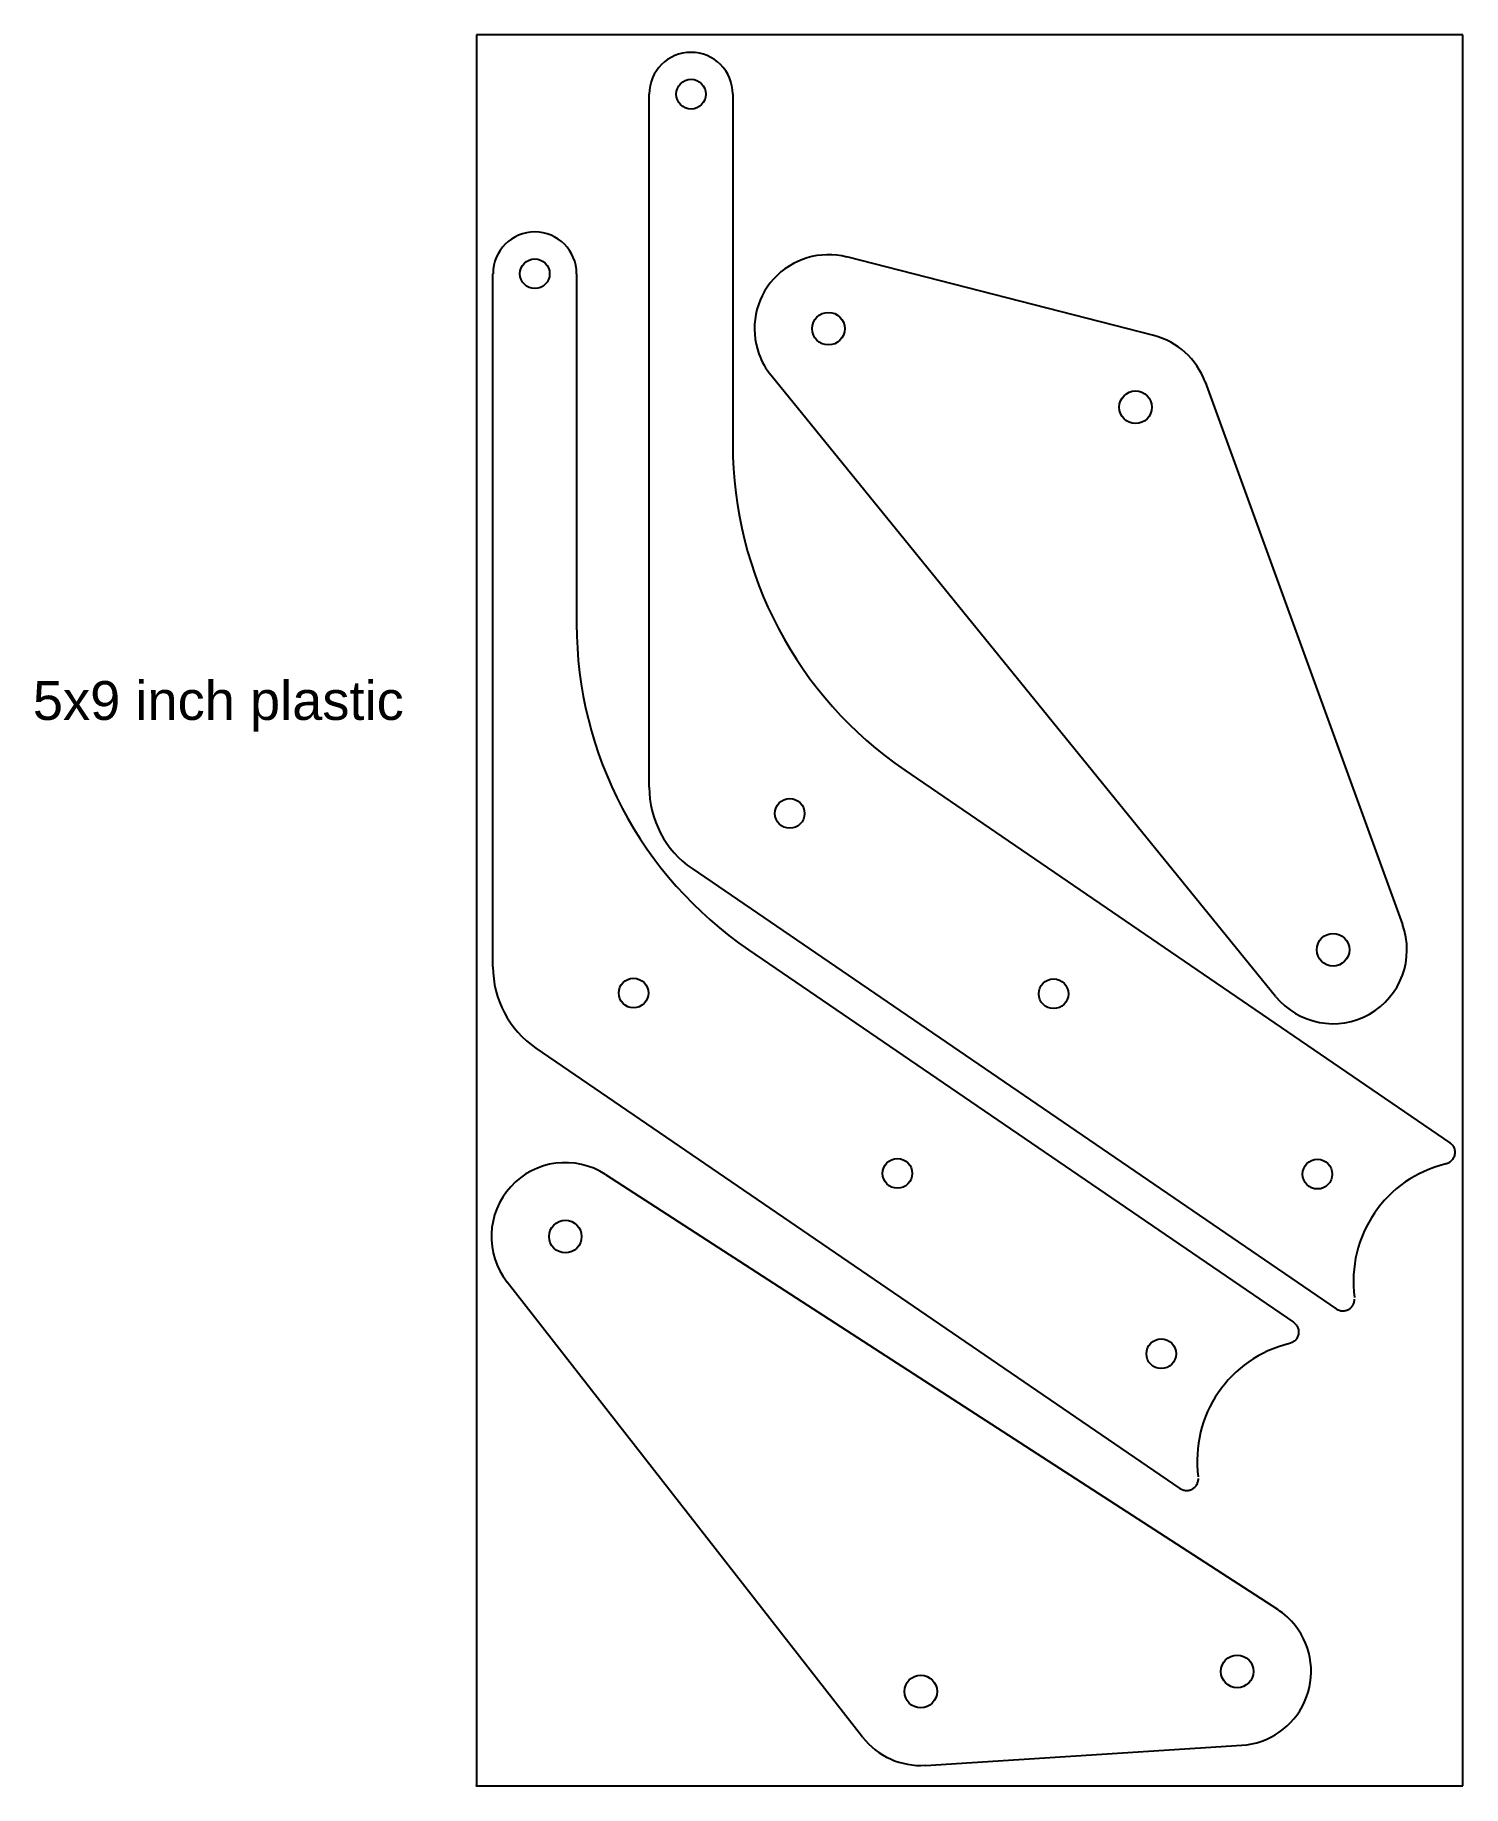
# Model space of a CAD drawing. Header units: millimetres. Extents: x -57 to 127, y 0 to 225.
import ezdxf

# ---------------------------------------------------------------- set-up
doc = ezdxf.new("R2010")
doc.units = ezdxf.units.MM
doc.layers.add('CAD', color=7, linetype='Continuous')
doc.styles.add('textstyle11', font='arial.ttf')

msp = doc.modelspace()

# ---------------------------------------------------------------- linework, layer by layer
at = {"layer": 'CAD', "linetype": 'Continuous'}
for p, q in [((127, 225.43), (0, 225.43)), ((0, 225.43), (0, 0)), ((127, 0), (127, 225.43)), ((22.23, 128.59), (22.23, 217.81)), ((32.99, 217.81), (32.99, 172.72)), ((87.21, 186.73), (47.66, 196.85)), ((2.11, 105.47), (2.11, 194.69)), ((12.88, 194.69), (12.88, 149.6)), ((102.88, 101.65), (37.91, 181.61)), ((93.8, 180.76), (119.22, 110.91)), ((55.13, 130.78), (125.29, 82.82)), ((27.76, 118.1), (110.67, 61.43)), ((35.02, 107.66), (105.17, 59.7)), ((7.65, 94.98), (90.55, 38.31)), ((125.29, 82.82), (125.38, 82.75)), ((125.38, 82.75), (125.47, 82.68)), ((125.47, 82.68), (125.55, 82.59)), ((125.55, 82.59), (125.63, 82.5)), ((125.63, 82.5), (125.69, 82.41)), ((125.69, 82.41), (125.76, 82.31)), ((125.76, 82.31), (125.81, 82.2)), ((125.81, 82.2), (125.85, 82.1)), ((125.85, 82.1), (125.89, 81.99)), ((125.9, 81.18), (125.86, 81.06)), ((125.89, 81.99), (125.92, 81.87)), ((125.92, 81.29), (125.9, 81.18)), ((125.92, 81.87), (125.94, 81.76)), ((125.94, 81.41), (125.92, 81.29)), ((125.94, 81.76), (125.95, 81.64)), ((125.95, 81.52), (125.94, 81.41)), ((125.95, 81.64), (125.95, 81.52)), ((124.89, 80.11), (124.78, 80.08)), ((125, 80.16), (124.89, 80.11)), ((125.11, 80.2), (125, 80.16)), ((125.21, 80.26), (125.11, 80.2)), ((125.31, 80.32), (125.21, 80.26)), ((125.4, 80.4), (125.31, 80.32)), ((125.49, 80.48), (125.4, 80.4)), ((125.57, 80.56), (125.49, 80.48)), ((125.65, 80.65), (125.57, 80.56)), ((125.71, 80.75), (125.65, 80.65)), ((125.77, 80.85), (125.71, 80.75)), ((125.82, 80.95), (125.77, 80.85)), ((125.86, 81.06), (125.82, 80.95)), ((16.61, 78.72), (103.1, 22.75)), ((49.68, 6.29), (3.93, 64.86)), ((110.67, 61.43), (110.76, 61.38)), ((110.76, 61.38), (110.86, 61.32)), ((110.86, 61.32), (110.96, 61.28)), ((110.96, 61.28), (111.06, 61.24)), ((111.06, 61.24), (111.17, 61.21)), ((111.17, 61.21), (111.28, 61.19)), ((111.28, 61.19), (111.38, 61.18)), ((111.38, 61.18), (111.49, 61.17)), ((111.49, 61.17), (111.6, 61.17)), ((111.6, 61.17), (111.71, 61.18)), ((111.71, 61.18), (111.82, 61.2)), ((111.82, 61.2), (111.93, 61.22)), ((111.93, 61.22), (112.04, 61.26)), ((112.04, 61.26), (112.14, 61.3)), ((112.14, 61.3), (112.24, 61.34)), ((112.24, 61.34), (112.33, 61.4)), ((112.33, 61.4), (112.42, 61.46)), ((112.42, 61.46), (112.51, 61.53)), ((112.51, 61.53), (112.59, 61.6)), ((112.59, 61.6), (112.67, 61.68)), ((112.67, 61.68), (112.74, 61.77)), ((112.74, 61.77), (112.8, 61.86)), ((112.8, 61.86), (112.86, 61.95)), ((112.86, 61.95), (112.91, 62.05)), ((112.91, 62.05), (112.95, 62.15)), ((112.95, 62.15), (112.99, 62.26)), ((112.99, 62.26), (113.01, 62.36)), ((113.01, 62.36), (113.03, 62.47)), ((113.03, 62.47), (113.05, 62.58)), ((113.05, 62.58), (113.05, 62.69)), ((105.17, 59.7), (105.27, 59.63)), ((105.27, 59.63), (105.36, 59.56)), ((105.36, 59.56), (105.44, 59.47)), ((105.44, 59.47), (105.51, 59.38)), ((105.51, 59.38), (105.58, 59.29)), ((105.58, 59.29), (105.64, 59.19)), ((105.64, 59.19), (105.7, 59.09)), ((105.7, 59.09), (105.74, 58.98)), ((105.74, 58.98), (105.78, 58.87)), ((105.78, 58.87), (105.81, 58.75)), ((105.81, 58.75), (105.83, 58.64)), ((105.83, 58.64), (105.84, 58.52)), ((104.78, 57), (104.67, 56.96)), ((104.89, 57.04), (104.78, 57)), ((105, 57.08), (104.89, 57.04)), ((105.1, 57.14), (105, 57.08)), ((105.2, 57.21), (105.1, 57.14)), ((105.29, 57.28), (105.2, 57.21)), ((105.38, 57.36), (105.29, 57.28)), ((105.46, 57.44), (105.38, 57.36)), ((105.53, 57.53), (105.46, 57.44)), ((105.6, 57.63), (105.53, 57.53)), ((105.66, 57.73), (105.6, 57.63)), ((105.71, 57.83), (105.66, 57.73)), ((105.75, 57.94), (105.71, 57.83)), ((105.79, 58.06), (105.75, 57.94)), ((105.81, 58.17), (105.79, 58.06)), ((105.83, 58.29), (105.81, 58.17)), ((105.84, 58.4), (105.83, 58.29)), ((105.84, 58.52), (105.84, 58.4)), ((92.22, 38.28), (92.31, 38.34)), ((92.31, 38.34), (92.4, 38.41)), ((92.4, 38.41), (92.48, 38.48)), ((92.48, 38.48), (92.56, 38.56)), ((92.56, 38.56), (92.63, 38.65)), ((92.63, 38.65), (92.69, 38.74)), ((92.69, 38.74), (92.75, 38.83)), ((92.75, 38.83), (92.8, 38.93)), ((92.8, 38.93), (92.84, 39.03)), ((92.84, 39.03), (92.87, 39.14)), ((92.87, 39.14), (92.9, 39.24)), ((92.9, 39.24), (92.92, 39.35)), ((92.92, 39.35), (92.93, 39.46)), ((92.93, 39.46), (92.94, 39.57)), ((90.55, 38.31), (90.65, 38.26)), ((90.65, 38.26), (90.74, 38.2)), ((90.74, 38.2), (90.85, 38.16)), ((90.85, 38.16), (90.95, 38.12)), ((90.95, 38.12), (91.05, 38.09)), ((91.05, 38.09), (91.16, 38.07)), ((91.16, 38.07), (91.27, 38.06)), ((91.27, 38.06), (91.38, 38.05)), ((91.38, 38.05), (91.49, 38.05)), ((91.49, 38.05), (91.6, 38.06)), ((91.6, 38.06), (91.71, 38.08)), ((91.71, 38.08), (91.82, 38.1)), ((91.82, 38.1), (91.92, 38.14)), ((91.92, 38.14), (92.03, 38.18)), ((92.03, 38.18), (92.13, 38.22)), ((92.13, 38.22), (92.22, 38.28)), ((57.8, 2.65), (98.54, 5.25)), ((0, 0), (127, 0))]:
    msp.add_line(p, q, dxfattribs=at)
for centre, radius in [((27.61, 217.81), 1.91), ((7.5, 194.69), 1.91), ((45.3, 187.62), 2.1), ((84.85, 177.5), 2.1), ((40.32, 125.21), 1.91), ((110.27, 107.66), 2.1), ((20.21, 102.09), 1.91), ((74.29, 101.99), 1.91), ((54.18, 78.87), 1.91), ((108.26, 78.77), 1.91), ((11.43, 70.73), 2.1), ((88.15, 55.65), 1.91), ((97.93, 14.75), 2.1), ((57.19, 12.16), 2.1)]:
    msp.add_circle(centre, radius, dxfattribs=at)
for centre, radius, start, end in [((27.61, 217.81), 5.38, 0, 180), ((7.5, 194.69), 5.38, 0, 180), ((45.3, 187.62), 9.52, 75.6469, 200), ((84.85, 177.5), 9.52, 20, 75.6469), ((45.3, 187.62), 9.52, 200, 219.0935), ((83.79, 172.72), 50.8, 180, 235.6469), ((63.68, 149.6), 50.8, 180, 235.6469), ((34.93, 128.59), 12.7, 180, 235.6469), ((110.27, 107.66), 9.52, 219.0935, 20), ((14.81, 105.47), 12.7, 180, 235.6469), ((11.43, 70.73), 9.52, 57.0935, 218), ((128.41, 65), 15.51, 103.5125, 187.7813), ((108.29, 41.88), 15.51, 103.5125, 187.7813), ((97.93, 14.75), 9.52, 38, 57.0935), ((97.93, 14.75), 9.52, 273.6469, 38), ((57.19, 12.16), 9.52, 218, 273.6469)]:
    msp.add_arc(centre, radius, start, end, dxfattribs=at)
at = {"layer": 'CAD'}
msp.add_point((0, 0), dxfattribs=at)

# ---------------------------------------------------------------- texts
at = {"layer": 'CAD', "insert": (-57.13, 142.25), "char_height": 5, "attachment_point": 1, "style": 'textstyle11'}
msp.add_mtext('5x9 inch plastic\\p\\p', dxfattribs=at)

doc.saveas('drawing.dxf')
